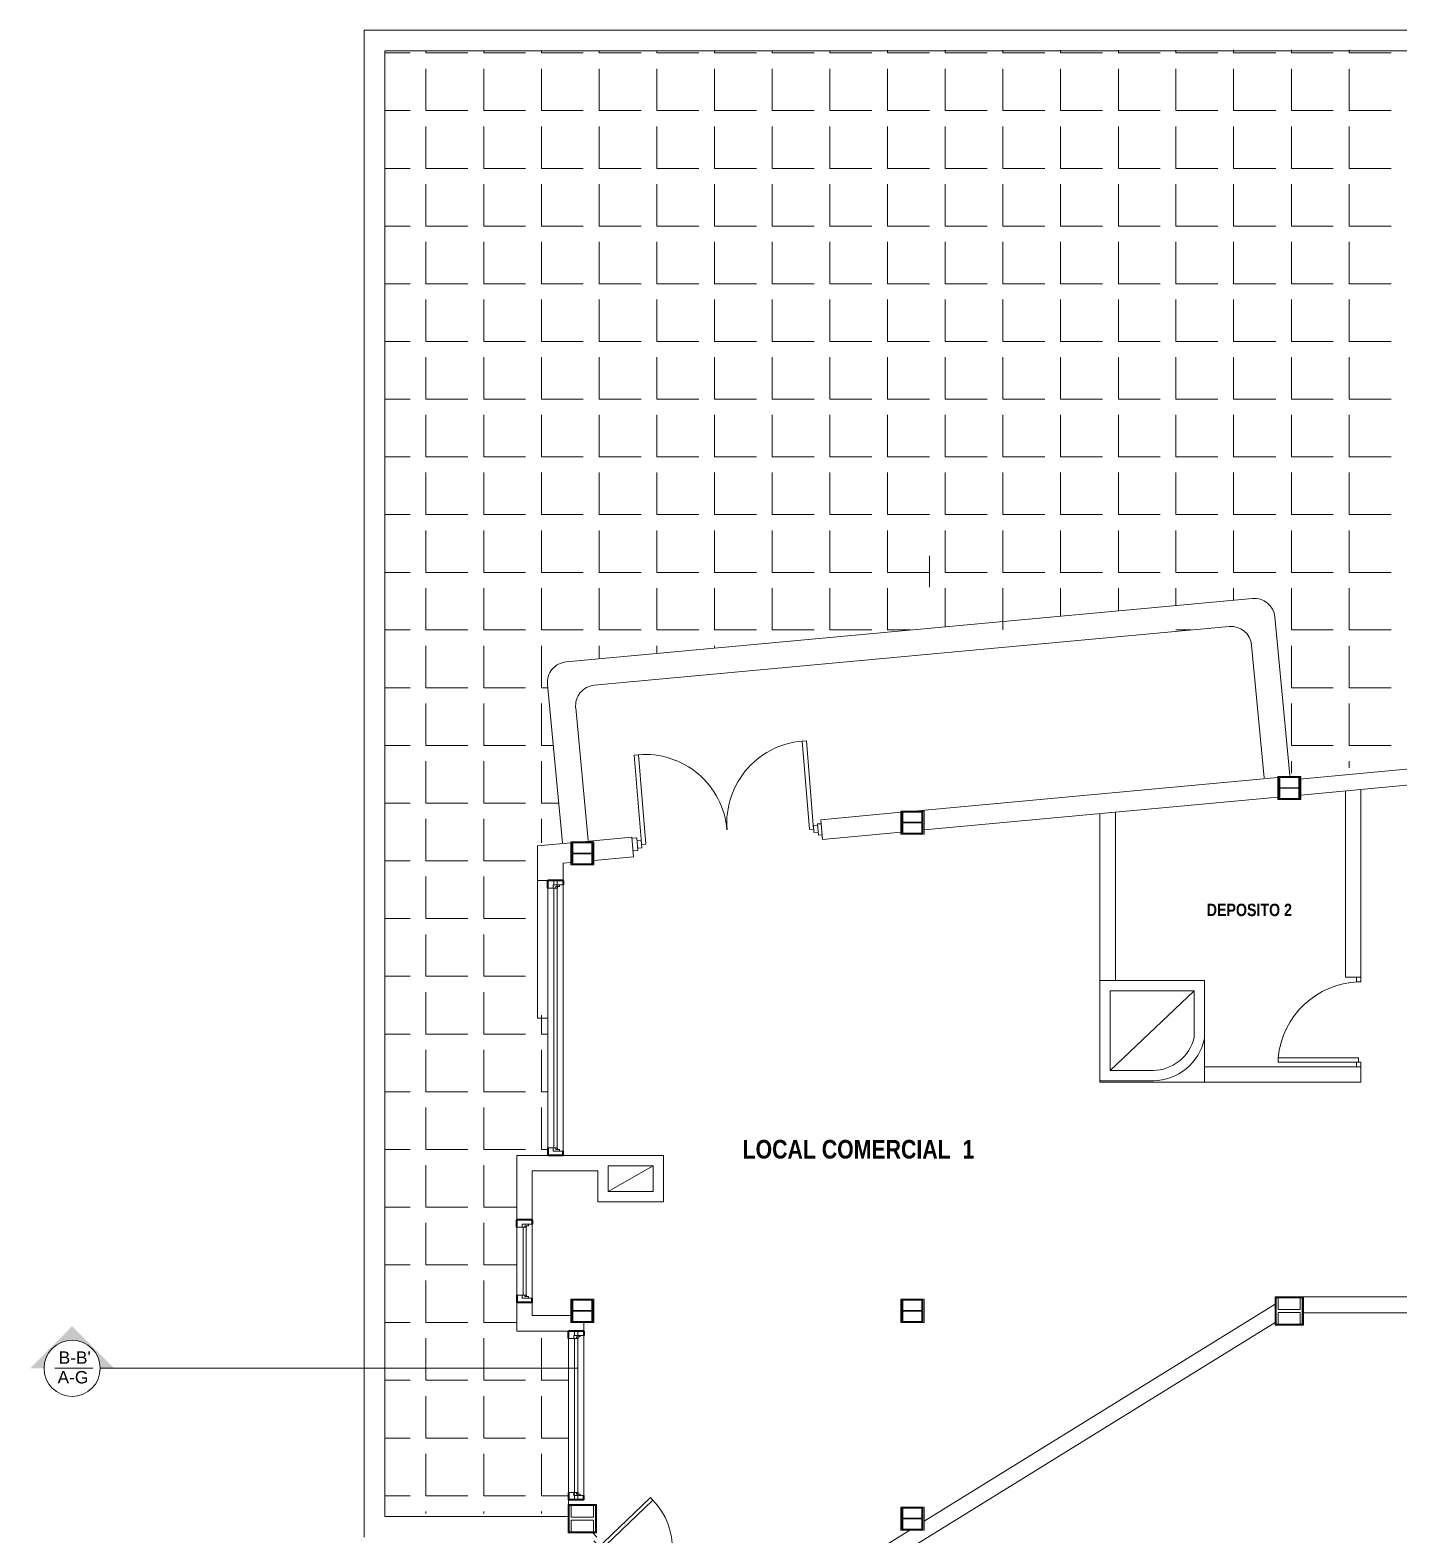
# Model space of a CAD drawing. Extents: x 1270 to 1442, y 932 to 1016.
# Drawn here: x 1270.05 to 1283.31, y 943.4 to 957.97 of the extents above; entities that cross this region are included whole.
import ezdxf

# ---------------------------------------------------------------- set-up
doc = ezdxf.new("R2010")
doc.units = 0
doc.header["$MEASUREMENT"] = 0
for name, color, linetype, lineweight in [('arquitecturapasito', 252, 'Continuous', 5), ('estructural', 201, 'Continuous', 15), ('muros', 5, 'Continuous', 40), ('pisos', 251, 'Continuous', 0), ('puertas', 34, 'Continuous', 9), ('ventanas', 4, 'Continuous', 9)]:
    doc.layers.add(name, color=color, linetype=linetype, lineweight=lineweight)
doc.styles.get("Standard").update_dxf_attribs({"font": 'arial.ttf'})

# ---------------------------------------------------------------- blocks, each defined once
blk = doc.blocks.new('pook')
at = {"layer": 'puertas'}
for p, q in [((1100.047, 1106.401), (1100.047, 1107.451)), ((1100.097, 1107.451), (1100.047, 1107.45)), ((1100.097, 1106.386), (1100.097, 1107.451)), ((1102.05, 1106.401), (1102.05, 1107.452)), ((1102.1, 1106.401), (1102.1, 1107.452)), ((1099.997, 1106.468), (1099.936, 1106.468)), ((1099.997, 1106.318), (1099.997, 1106.468)), ((1099.997, 1106.436), (1100.047, 1106.436)), ((1100.047, 1106.436), (1100.047, 1106.347)), ((1102.1, 1106.401), (1102.05, 1106.401)), ((1102.1, 1106.442), (1102.1, 1106.361)), ((1102.1, 1106.442), (1102.15, 1106.442)), ((1102.15, 1106.325), (1102.15, 1106.457)), ((1102.15, 1106.457), (1102.196, 1106.457)), ((1099.997, 1106.318), (1099.936, 1106.318)), ((1099.997, 1106.347), (1100.047, 1106.347)), ((1100.047, 1106.386), (1100.097, 1106.386)), ((1102.15, 1106.361), (1102.1, 1106.361)), ((1102.15, 1106.325), (1102.196, 1106.325))]:
    blk.add_line(p, q, dxfattribs=at)
for centre, radius, start, end in [((1100.097, 1106.475), 0.976, 0.0193, 90.0193), ((1102.052, 1106.475), 0.978, 87.208, 179.9706)]:
    blk.add_arc(centre, radius, start, end, dxfattribs=at)
blk = doc.blocks.new('buyht')
at = {"layer": 'muros', "ltscale": 0.05}
blk.add_line((0.072, 0.15), (0, 0.15), dxfattribs=at)
at = {"layer": 'muros'}
for q in [(0, 0.15), (0.042, 0)]:
    blk.add_line((0, 0), q, dxfattribs=at)
at = {"layer": 'ventanas'}
for p, q in [((0.072, 0.094), (0.072, 0.15)), ((0.042, 0.098), (0.042, 0)), ((0.042, 0.037), (0.057, 0.037)), ((0.057, 0.073), (0.072, 0.073)), ((0.057, 0.073), (0.057, 0.037)), ((0.072, 0.056), (0.057, 0.056))]:
    blk.add_line(p, q, dxfattribs=at)
blk.add_lwpolyline([(0.072, 0.056), (0.072, 0.098), (0.042, 0.098)], dxfattribs=at)
blk = doc.blocks.new('ujuj')
at = {"layer": 'pisos'}
for p, q in [((-0.399, 0.356), (-0.152, 0.356)), ((0, 0.356), (0, 0.376)), ((0, 0.356), (0.406, 0.356)), ((0.559, 0.356), (0.559, 0.377)), ((0.559, 0.356), (0.965, 0.356)), ((1.118, 0.356), (1.118, 0.377)), ((1.118, 0.356), (1.524, 0.356)), ((1.676, 0.356), (1.676, 0.378)), ((1.676, 0.356), (2.083, 0.356)), ((2.235, 0.356), (2.235, 0.379)), ((2.235, 0.356), (2.642, 0.356)), ((2.794, 0.356), (2.794, 0.379)), ((2.794, 0.356), (3.2, 0.356)), ((3.353, 0.356), (3.353, 0.38)), ((3.353, 0.356), (3.759, 0.356)), ((3.912, 0.356), (3.912, 0.38)), ((3.912, 0.356), (4.318, 0.356)), ((4.47, 0.356), (4.47, 0.381)), ((4.47, 0.356), (4.877, 0.356)), ((5.029, 0.356), (5.029, 0.381)), ((5.029, 0.356), (5.436, 0.356)), ((5.588, 0.356), (5.588, 0.382)), ((5.588, 0.356), (5.994, 0.356)), ((6.147, 0.356), (6.147, 0.382)), ((6.147, 0.356), (6.553, 0.356)), ((6.706, 0.356), (6.706, 0.383)), ((6.706, 0.356), (7.112, 0.356)), ((7.264, 0.356), (7.264, 0.383)), ((7.264, 0.356), (7.671, 0.356)), ((7.823, 0.356), (7.823, 0.384)), ((7.823, 0.356), (8.23, 0.356)), ((8.382, 0.356), (8.382, 0.384)), ((8.382, 0.356), (8.788, 0.356)), ((8.941, 0.356), (8.941, 0.385)), ((8.941, 0.356), (9.347, 0.356)), ((0, -0.203), (0, 0.203)), ((0.559, -0.203), (0.559, 0.203)), ((1.118, -0.203), (1.118, 0.203)), ((1.676, -0.203), (1.676, 0.203)), ((2.235, -0.203), (2.235, 0.203)), ((2.794, -0.203), (2.794, 0.203)), ((3.353, -0.203), (3.353, 0.203)), ((3.912, -0.203), (3.912, 0.203)), ((4.47, -0.203), (4.47, 0.203)), ((5.029, -0.203), (5.029, 0.203)), ((5.588, -0.203), (5.588, 0.203)), ((6.147, -0.203), (6.147, 0.203)), ((6.706, -0.203), (6.706, 0.203)), ((7.264, -0.203), (7.264, 0.203)), ((7.823, -0.203), (7.823, 0.203)), ((8.382, -0.203), (8.382, 0.203)), ((8.941, -0.203), (8.941, 0.203)), ((-0.399, -0.203), (-0.152, -0.203)), ((0, -0.203), (0.406, -0.203)), ((0.559, -0.203), (0.965, -0.203)), ((1.118, -0.203), (1.524, -0.203)), ((1.676, -0.203), (2.083, -0.203)), ((2.235, -0.203), (2.642, -0.203)), ((2.794, -0.203), (3.2, -0.203)), ((3.353, -0.203), (3.759, -0.203)), ((3.912, -0.203), (4.318, -0.203)), ((4.47, -0.203), (4.877, -0.203)), ((5.029, -0.203), (5.436, -0.203)), ((5.588, -0.203), (5.994, -0.203)), ((6.147, -0.203), (6.553, -0.203)), ((6.706, -0.203), (7.112, -0.203)), ((7.264, -0.203), (7.671, -0.203)), ((7.823, -0.203), (8.23, -0.203)), ((8.382, -0.203), (8.788, -0.203)), ((8.941, -0.203), (9.347, -0.203)), ((0, -0.762), (0, -0.356)), ((0.559, -0.762), (0.559, -0.356)), ((1.118, -0.762), (1.118, -0.356)), ((1.676, -0.762), (1.676, -0.356)), ((2.235, -0.762), (2.235, -0.356)), ((2.794, -0.762), (2.794, -0.356)), ((3.353, -0.762), (3.353, -0.356)), ((3.912, -0.762), (3.912, -0.356)), ((4.47, -0.762), (4.47, -0.356)), ((5.029, -0.762), (5.029, -0.356)), ((5.588, -0.762), (5.588, -0.356)), ((6.147, -0.762), (6.147, -0.356)), ((6.706, -0.762), (6.706, -0.356)), ((7.264, -0.762), (7.264, -0.356)), ((7.823, -0.762), (7.823, -0.356)), ((8.382, -0.762), (8.382, -0.356)), ((8.941, -0.762), (8.941, -0.356)), ((-0.399, -0.762), (-0.152, -0.762)), ((0, -0.762), (0.406, -0.762)), ((0.559, -0.762), (0.965, -0.762)), ((1.118, -0.762), (1.524, -0.762)), ((1.676, -0.762), (2.083, -0.762)), ((2.235, -0.762), (2.642, -0.762)), ((2.794, -0.762), (3.2, -0.762)), ((3.353, -0.762), (3.759, -0.762)), ((3.912, -0.762), (4.318, -0.762)), ((4.47, -0.762), (4.877, -0.762)), ((5.029, -0.762), (5.436, -0.762)), ((5.588, -0.762), (5.994, -0.762)), ((6.147, -0.762), (6.553, -0.762)), ((6.706, -0.762), (7.112, -0.762)), ((7.264, -0.762), (7.671, -0.762)), ((7.823, -0.762), (8.23, -0.762)), ((8.382, -0.762), (8.788, -0.762)), ((8.941, -0.762), (9.347, -0.762)), ((0, -1.321), (0, -0.914)), ((0.559, -1.321), (0.559, -0.914)), ((1.118, -1.321), (1.118, -0.914)), ((1.676, -1.321), (1.676, -0.914)), ((2.235, -1.321), (2.235, -0.914)), ((2.794, -1.321), (2.794, -0.914)), ((3.353, -1.321), (3.353, -0.914)), ((3.912, -1.321), (3.912, -0.914)), ((4.47, -1.321), (4.47, -0.914)), ((5.029, -1.321), (5.029, -0.914)), ((5.588, -1.321), (5.588, -0.914)), ((6.147, -1.321), (6.147, -0.914)), ((6.706, -1.321), (6.706, -0.914)), ((7.264, -1.321), (7.264, -0.914)), ((7.823, -1.321), (7.823, -0.914)), ((8.382, -1.321), (8.382, -0.914)), ((8.941, -1.321), (8.941, -0.914)), ((-0.399, -1.321), (-0.152, -1.321)), ((0, -1.321), (0.406, -1.321)), ((0.559, -1.321), (0.965, -1.321)), ((1.118, -1.321), (1.524, -1.321)), ((1.676, -1.321), (2.083, -1.321)), ((2.235, -1.321), (2.642, -1.321)), ((2.794, -1.321), (3.2, -1.321)), ((3.353, -1.321), (3.759, -1.321)), ((3.912, -1.321), (4.318, -1.321)), ((4.47, -1.321), (4.877, -1.321)), ((5.029, -1.321), (5.436, -1.321)), ((5.588, -1.321), (5.994, -1.321)), ((6.147, -1.321), (6.553, -1.321)), ((6.706, -1.321), (7.112, -1.321)), ((7.264, -1.321), (7.671, -1.321)), ((7.823, -1.321), (8.23, -1.321)), ((8.382, -1.321), (8.788, -1.321)), ((8.941, -1.321), (9.347, -1.321)), ((0, -1.88), (0, -1.473)), ((0.559, -1.88), (0.559, -1.473)), ((1.118, -1.88), (1.118, -1.473)), ((1.676, -1.88), (1.676, -1.473)), ((2.235, -1.88), (2.235, -1.473)), ((2.794, -1.88), (2.794, -1.473)), ((3.353, -1.88), (3.353, -1.473)), ((3.912, -1.88), (3.912, -1.473)), ((4.47, -1.88), (4.47, -1.473)), ((5.029, -1.88), (5.029, -1.473)), ((5.588, -1.88), (5.588, -1.473)), ((6.147, -1.88), (6.147, -1.473)), ((6.706, -1.88), (6.706, -1.473)), ((7.264, -1.88), (7.264, -1.473)), ((7.823, -1.88), (7.823, -1.473)), ((8.382, -1.88), (8.382, -1.473)), ((8.941, -1.88), (8.941, -1.473)), ((-0.399, -1.88), (-0.152, -1.88)), ((0, -1.88), (0.406, -1.88)), ((0.559, -1.88), (0.965, -1.88)), ((1.118, -1.88), (1.524, -1.88)), ((1.676, -1.88), (2.083, -1.88)), ((2.235, -1.88), (2.642, -1.88)), ((2.794, -1.88), (3.2, -1.88)), ((3.353, -1.88), (3.759, -1.88)), ((3.912, -1.88), (4.318, -1.88)), ((4.47, -1.88), (4.877, -1.88)), ((5.029, -1.88), (5.436, -1.88)), ((5.588, -1.88), (5.994, -1.88)), ((6.147, -1.88), (6.553, -1.88)), ((6.706, -1.88), (7.112, -1.88)), ((7.264, -1.88), (7.671, -1.88)), ((7.823, -1.88), (8.23, -1.88)), ((8.382, -1.88), (8.788, -1.88)), ((8.941, -1.88), (9.347, -1.88)), ((0, -2.438), (0, -2.032)), ((0.559, -2.438), (0.559, -2.032)), ((1.118, -2.438), (1.118, -2.032)), ((1.676, -2.438), (1.676, -2.032)), ((2.235, -2.438), (2.235, -2.032)), ((2.794, -2.438), (2.794, -2.032)), ((3.353, -2.438), (3.353, -2.032)), ((3.912, -2.438), (3.912, -2.032)), ((4.47, -2.438), (4.47, -2.032)), ((5.029, -2.438), (5.029, -2.032)), ((5.588, -2.438), (5.588, -2.032)), ((6.147, -2.438), (6.147, -2.032)), ((6.706, -2.438), (6.706, -2.032)), ((7.264, -2.438), (7.264, -2.032)), ((7.823, -2.438), (7.823, -2.032)), ((8.382, -2.438), (8.382, -2.032)), ((8.941, -2.438), (8.941, -2.032)), ((-0.399, -2.438), (-0.152, -2.438)), ((0, -2.438), (0.406, -2.438)), ((0.559, -2.438), (0.965, -2.438)), ((1.118, -2.438), (1.524, -2.438)), ((1.676, -2.438), (2.083, -2.438)), ((2.235, -2.438), (2.642, -2.438)), ((2.794, -2.438), (3.2, -2.438)), ((3.353, -2.438), (3.759, -2.438)), ((3.912, -2.438), (4.318, -2.438)), ((4.47, -2.438), (4.877, -2.438)), ((5.029, -2.438), (5.436, -2.438)), ((5.588, -2.438), (5.994, -2.438)), ((6.147, -2.438), (6.553, -2.438)), ((6.706, -2.438), (7.112, -2.438)), ((7.264, -2.438), (7.671, -2.438)), ((7.823, -2.438), (8.23, -2.438)), ((8.382, -2.438), (8.788, -2.438)), ((8.941, -2.438), (9.347, -2.438)), ((0, -2.997), (0, -2.591)), ((0.559, -2.997), (0.559, -2.591)), ((1.118, -2.997), (1.118, -2.591)), ((1.676, -2.997), (1.676, -2.591)), ((2.235, -2.997), (2.235, -2.591)), ((2.794, -2.997), (2.794, -2.591)), ((3.353, -2.997), (3.353, -2.591)), ((3.912, -2.997), (3.912, -2.591)), ((4.47, -2.997), (4.47, -2.591)), ((5.029, -2.997), (5.029, -2.591)), ((5.588, -2.997), (5.588, -2.591)), ((6.147, -2.997), (6.147, -2.591)), ((6.706, -2.997), (6.706, -2.591)), ((7.264, -2.997), (7.264, -2.591)), ((7.823, -2.997), (7.823, -2.591)), ((8.382, -2.997), (8.382, -2.591)), ((8.941, -2.997), (8.941, -2.591)), ((-0.399, -2.997), (-0.152, -2.997)), ((0, -2.997), (0.406, -2.997)), ((0.559, -2.997), (0.965, -2.997)), ((1.118, -2.997), (1.524, -2.997)), ((1.676, -2.997), (2.083, -2.997)), ((2.235, -2.997), (2.642, -2.997)), ((2.794, -2.997), (3.2, -2.997)), ((3.353, -2.997), (3.759, -2.997)), ((3.912, -2.997), (4.318, -2.997)), ((4.47, -2.997), (4.877, -2.997)), ((5.029, -2.997), (5.436, -2.997)), ((5.588, -2.997), (5.994, -2.997)), ((6.147, -2.997), (6.553, -2.997)), ((6.706, -2.997), (7.112, -2.997)), ((7.264, -2.997), (7.671, -2.997)), ((7.823, -2.997), (8.23, -2.997)), ((8.382, -2.997), (8.788, -2.997)), ((8.941, -2.997), (9.347, -2.997)), ((0, -3.556), (0, -3.15)), ((0.559, -3.556), (0.559, -3.15)), ((1.118, -3.556), (1.118, -3.15)), ((1.676, -3.556), (1.676, -3.15)), ((2.235, -3.556), (2.235, -3.15)), ((2.794, -3.556), (2.794, -3.15)), ((3.353, -3.556), (3.353, -3.15)), ((3.912, -3.556), (3.912, -3.15)), ((4.47, -3.556), (4.47, -3.15)), ((5.029, -3.556), (5.029, -3.15)), ((5.588, -3.556), (5.588, -3.15)), ((6.147, -3.556), (6.147, -3.15)), ((6.706, -3.556), (6.706, -3.15)), ((7.264, -3.556), (7.264, -3.15)), ((7.823, -3.556), (7.823, -3.15)), ((8.382, -3.556), (8.382, -3.15)), ((8.941, -3.556), (8.941, -3.15)), ((-0.399, -3.556), (-0.152, -3.556)), ((0, -3.556), (0.406, -3.556)), ((0.559, -3.556), (0.965, -3.556)), ((1.118, -3.556), (1.524, -3.556)), ((1.676, -3.556), (2.083, -3.556)), ((2.235, -3.556), (2.642, -3.556)), ((2.794, -3.556), (3.2, -3.556)), ((3.353, -3.556), (3.759, -3.556)), ((3.912, -3.556), (4.318, -3.556)), ((4.47, -3.556), (4.877, -3.556)), ((5.029, -3.556), (5.436, -3.556)), ((5.588, -3.556), (5.994, -3.556)), ((6.147, -3.556), (6.553, -3.556)), ((6.706, -3.556), (7.112, -3.556)), ((7.264, -3.556), (7.671, -3.556)), ((7.823, -3.556), (8.23, -3.556)), ((8.382, -3.556), (8.788, -3.556)), ((8.941, -3.556), (9.347, -3.556)), ((0, -4.115), (0, -3.708)), ((0.559, -4.115), (0.559, -3.708)), ((1.118, -4.115), (1.118, -3.708)), ((1.676, -4.115), (1.676, -3.708)), ((2.235, -4.115), (2.235, -3.708)), ((2.794, -4.115), (2.794, -3.708)), ((3.353, -4.115), (3.353, -3.708)), ((3.912, -4.115), (3.912, -3.708)), ((4.47, -4.115), (4.47, -3.708)), ((5.029, -4.115), (5.029, -3.708)), ((5.588, -4.115), (5.588, -3.708)), ((6.147, -4.115), (6.147, -3.708)), ((6.706, -4.115), (6.706, -3.708)), ((7.264, -4.115), (7.264, -3.708)), ((7.823, -4.115), (7.823, -3.708)), ((8.382, -4.115), (8.382, -3.708)), ((8.941, -4.115), (8.941, -3.708)), ((-0.399, -4.115), (-0.152, -4.115)), ((0, -4.115), (0.406, -4.115)), ((0.559, -4.115), (0.965, -4.115)), ((1.118, -4.115), (1.524, -4.115)), ((1.676, -4.115), (2.083, -4.115)), ((2.235, -4.115), (2.642, -4.115)), ((2.794, -4.115), (3.2, -4.115)), ((3.353, -4.115), (3.759, -4.115)), ((3.912, -4.115), (4.318, -4.115)), ((4.47, -4.115), (4.877, -4.115)), ((5.029, -4.115), (5.436, -4.115)), ((5.588, -4.115), (5.994, -4.115)), ((6.147, -4.115), (6.553, -4.115)), ((6.706, -4.115), (7.112, -4.115)), ((7.264, -4.115), (7.671, -4.115)), ((7.823, -4.115), (8.23, -4.115)), ((8.382, -4.115), (8.788, -4.115)), ((8.941, -4.115), (9.347, -4.115)), ((0, -4.674), (0, -4.267)), ((0.559, -4.674), (0.559, -4.267)), ((1.118, -4.674), (1.118, -4.267)), ((1.676, -4.674), (1.676, -4.267)), ((2.235, -4.674), (2.235, -4.267)), ((2.794, -4.674), (2.794, -4.267)), ((3.353, -4.674), (3.353, -4.267)), ((3.912, -4.674), (3.912, -4.267)), ((4.47, -4.674), (4.47, -4.267)), ((5.029, -4.674), (5.029, -4.267)), ((5.588, -4.674), (5.588, -4.267)), ((6.147, -4.674), (6.147, -4.267)), ((6.706, -4.674), (6.706, -4.267)), ((7.264, -4.674), (7.264, -4.267)), ((7.823, -4.674), (7.823, -4.267)), ((8.382, -4.674), (8.382, -4.267)), ((8.941, -4.674), (8.941, -4.267)), ((-0.399, -4.674), (-0.152, -4.674)), ((0, -4.674), (0.406, -4.674)), ((0.559, -4.674), (0.965, -4.674)), ((1.118, -4.674), (1.524, -4.674)), ((1.676, -4.674), (2.083, -4.674)), ((2.235, -4.674), (2.642, -4.674)), ((2.794, -4.674), (3.2, -4.674)), ((3.353, -4.674), (3.759, -4.674)), ((3.912, -4.674), (4.318, -4.674)), ((4.47, -4.674), (4.877, -4.674)), ((5.029, -4.674), (5.436, -4.674)), ((5.588, -4.674), (5.994, -4.674)), ((6.147, -4.674), (6.553, -4.674)), ((6.706, -4.674), (7.112, -4.674)), ((7.264, -4.674), (7.671, -4.674)), ((7.823, -4.674), (8.23, -4.674)), ((8.382, -4.674), (8.788, -4.674)), ((8.941, -4.674), (9.347, -4.674)), ((0, -5.232), (0, -4.826)), ((0.559, -5.232), (0.559, -4.826)), ((1.118, -5.232), (1.118, -4.826)), ((1.676, -5.232), (1.676, -4.826)), ((2.235, -5.232), (2.235, -4.826)), ((2.794, -5.232), (2.794, -4.826)), ((3.353, -5.232), (3.353, -4.826)), ((3.912, -5.232), (3.912, -4.826)), ((4.47, -5.232), (4.47, -4.826)), ((5.029, -5.202), (5.029, -4.826)), ((5.588, -5.232), (5.588, -4.826)), ((6.147, -5.098), (6.147, -4.826)), ((6.706, -5.046), (6.706, -4.826)), ((7.264, -4.995), (7.264, -4.826)), ((7.823, -4.943), (7.823, -4.826)), ((8.382, -5.232), (8.382, -4.826)), ((8.941, -5.232), (8.941, -4.826)), ((-0.399, -5.232), (-0.152, -5.232)), ((0, -5.232), (0.406, -5.232)), ((0.559, -5.232), (0.965, -5.232)), ((1.118, -5.232), (1.524, -5.232)), ((1.676, -5.232), (2.083, -5.232)), ((2.235, -5.232), (2.642, -5.232)), ((2.794, -5.232), (3.2, -5.232)), ((3.353, -5.232), (3.759, -5.232)), ((3.912, -5.232), (4.318, -5.232)), ((4.47, -5.232), (4.696, -5.232)), ((7.264, -5.232), (7.41, -5.232)), ((8.382, -5.232), (8.788, -5.232)), ((8.941, -5.232), (9.347, -5.232)), ((0, -5.791), (0, -5.385)), ((0.559, -5.791), (0.559, -5.385)), ((1.118, -5.791), (1.118, -5.385)), ((1.676, -5.512), (1.676, -5.385)), ((2.235, -5.46), (2.235, -5.385)), ((2.794, -5.408), (2.794, -5.385)), ((8.382, -5.791), (8.382, -5.385)), ((8.941, -5.791), (8.941, -5.385)), ((-0.399, -5.791), (-0.152, -5.791)), ((0, -5.791), (0.406, -5.791)), ((0.559, -5.791), (0.965, -5.791)), ((1.118, -5.791), (1.179, -5.791)), ((8.382, -5.791), (8.788, -5.791)), ((8.941, -5.791), (9.347, -5.791)), ((0, -6.35), (0, -5.944)), ((0.559, -6.35), (0.559, -5.944)), ((1.118, -6.35), (1.118, -5.944)), ((8.382, -6.35), (8.382, -5.944)), ((8.941, -6.35), (8.941, -5.944)), ((-0.399, -6.35), (-0.152, -6.35)), ((0, -6.35), (0.406, -6.35)), ((0.559, -6.35), (0.965, -6.35)), ((1.118, -6.35), (1.232, -6.35)), ((8.382, -6.35), (8.788, -6.35)), ((8.941, -6.35), (9.347, -6.35)), ((0, -6.909), (0, -6.502)), ((0.559, -6.909), (0.559, -6.502)), ((1.118, -6.909), (1.118, -6.502)), ((8.382, -6.618), (8.382, -6.502)), ((8.941, -6.566), (8.941, -6.502)), ((-0.399, -6.909), (-0.152, -6.909)), ((0, -6.909), (0.406, -6.909)), ((0.559, -6.909), (0.965, -6.909)), ((1.118, -6.909), (1.285, -6.909)), ((0, -7.468), (0, -7.061)), ((0.559, -7.468), (0.559, -7.061)), ((1.118, -7.292), (1.118, -7.061)), ((-0.399, -7.468), (-0.152, -7.468)), ((0, -7.468), (0.406, -7.468)), ((0.559, -7.468), (0.965, -7.468)), ((0, -8.026), (0, -7.62)), ((0.559, -8.026), (0.559, -7.62)), ((-0.399, -8.026), (-0.152, -8.026)), ((0, -8.026), (0.406, -8.026)), ((0.559, -8.026), (0.965, -8.026)), ((0, -8.585), (0, -8.179)), ((0.559, -8.585), (0.559, -8.179)), ((-0.399, -8.585), (-0.152, -8.585)), ((0, -8.585), (0.406, -8.585)), ((0.559, -8.585), (0.965, -8.585)), ((0, -9.144), (0, -8.738)), ((0.559, -9.144), (0.559, -8.738)), ((1.118, -9.144), (1.118, -8.962)), ((-0.399, -9.144), (-0.152, -9.144)), ((0, -9.144), (0.406, -9.144)), ((0.559, -9.144), (0.965, -9.144)), ((1.118, -9.144), (1.179, -9.144)), ((0, -9.703), (0, -9.296)), ((0.559, -9.703), (0.559, -9.296)), ((1.118, -9.703), (1.118, -9.296)), ((-0.399, -9.703), (-0.152, -9.703)), ((0, -9.703), (0.406, -9.703)), ((0.559, -9.703), (0.965, -9.703)), ((1.118, -9.703), (1.179, -9.703)), ((0, -10.262), (0, -9.855)), ((0.559, -10.262), (0.559, -9.855)), ((1.118, -10.262), (1.118, -9.855)), ((-0.399, -10.262), (-0.152, -10.262)), ((0, -10.262), (0.406, -10.262)), ((0.559, -10.262), (0.965, -10.262)), ((1.118, -10.262), (1.179, -10.262)), ((0, -10.82), (0, -10.414)), ((0.559, -10.82), (0.559, -10.414)), ((-0.399, -10.82), (-0.152, -10.82)), ((0, -10.82), (0.406, -10.82)), ((0.559, -10.82), (0.879, -10.82)), ((0, -11.379), (0, -10.973)), ((0.559, -11.379), (0.559, -10.973)), ((-0.399, -11.379), (-0.152, -11.379)), ((0, -11.379), (0.406, -11.379)), ((0.559, -11.379), (0.879, -11.379)), ((0, -11.938), (0, -11.532)), ((0.559, -11.938), (0.559, -11.532)), ((-0.399, -11.938), (-0.152, -11.938)), ((0, -11.938), (0.406, -11.938)), ((0.559, -11.938), (0.879, -11.938)), ((0, -12.497), (0, -12.09)), ((0.559, -12.497), (0.559, -12.09)), ((1.118, -12.497), (1.118, -12.09)), ((-0.399, -12.497), (-0.152, -12.497)), ((0, -12.497), (0.406, -12.497)), ((0.559, -12.497), (0.965, -12.497)), ((1.118, -12.497), (1.377, -12.497)), ((0, -13.056), (0, -12.649)), ((0.559, -13.056), (0.559, -12.649)), ((1.118, -13.056), (1.118, -12.649)), ((-0.399, -13.056), (-0.152, -13.056)), ((0, -13.056), (0.406, -13.056)), ((0.559, -13.056), (0.965, -13.056)), ((1.118, -13.056), (1.375, -13.056)), ((0, -13.614), (0, -13.208)), ((0.559, -13.614), (0.559, -13.208)), ((1.118, -13.614), (1.118, -13.208)), ((-0.399, -13.614), (-0.152, -13.614)), ((0, -13.614), (0.406, -13.614)), ((0.559, -13.614), (0.965, -13.614)), ((1.118, -13.614), (1.373, -13.614)), ((0, -13.788), (0, -13.767)), ((0.559, -13.788), (0.559, -13.767)), ((1.118, -13.788), (1.118, -13.767))]:
    blk.add_line(p, q, dxfattribs=at)
blk = doc.blocks.new('columna25')
at = {"layer": 'estructural'}
for p, q in [((-0.254, 0.2529), (0, 0.2529)), ((-0.254, 0.2331), (-0.254, 0.2529)), ((-0.142, 0.2331), (-0.254, 0.2331)), ((-0.142, 0.2331), (-0.142, 0.0198)), ((0, 0.2331), (-0.112, 0.2331)), ((-0.112, 0.2331), (-0.112, 0.0198)), ((0, 0.2529), (0, 0.2331)), ((-0.254, 0), (-0.254, 0.0198)), ((-0.254, 0.0198), (-0.142, 0.0198)), ((0, 0), (-0.254, 0)), ((-0.112, 0.0198), (0, 0.0198)), ((0, 0.0198), (0, 0))]:
    blk.add_line(p, q, dxfattribs=at)
blk = doc.blocks.new('iiiiiiiiiiiii')
at = {"layer": 'estructural'}
for p, q in [((0.0101, 0.105), (0.0101, 0.204)), ((0.19299, 0.204), (0.19299, 0.105)), ((0.0101, 0.105), (0.19299, 0.105)), ((0.0101, 0), (0.0101, 0.099)), ((0.0101, 0.099), (0.19299, 0.099)), ((0.19299, 0.099), (0.19299, 0))]:
    blk.add_line(p, q, dxfattribs=at)
blk.add_lwpolyline([(0, 0.204), (0.204, 0.204), (0.204, 0), (0, 0)], close=True, dxfattribs=at)
blk = doc.blocks.new('jhuji')
at = {"layer": 'estructural'}
for p, q in [((-0.204, 0), (-0.204, -0.204)), ((-0.204, 0), (-0.1939, 0)), ((-0.1939, -0.099), (-0.1939, 0)), ((-0.01101, 0), (-0.01101, -0.099)), ((-0.01101, 0), (0, 0)), ((0, 0), (0, -0.204)), ((-0.1939, -0.099), (-0.01101, -0.099)), ((-0.1939, -0.204), (-0.1939, -0.105)), ((-0.1939, -0.105), (-0.01101, -0.105)), ((-0.01101, -0.105), (-0.01101, -0.204)), ((-0.204, -0.204), (-0.1939, -0.204)), ((-0.01101, -0.204), (0, -0.204))]:
    blk.add_line(p, q, dxfattribs=at)
blk = doc.blocks.new('PUERTA2')
for p, q in [((-0.1, 0.925), (-0.05, 0.925)), ((-0.1, 0.025), (-0.1, 0.925)), ((-0.05, 0.925), (-0.05, 0.025)), ((-0.05, 0.025), (-0.05, 0.925)), ((-1, 0.05), (-0.95, 0.05)), ((-1, 0), (-1, 0.05)), ((-0.95, 0), (-1, 0)), ((-0.95, 0.05), (-0.95, 0.025)), ((-0.95, 0.025), (-0.95, 0)), ((-0.05, 0.025), (-0.1, 0.025)), ((-0.05, 0.05), (0, 0.05)), ((-0.05, 0), (-0.05, 0.05)), ((0, 0), (-0.05, 0)), ((0, 0.05), (0, 0.025)), ((0, 0.025), (0, 0))]:
    blk.add_line(p, q)
blk.add_arc((-0.011, -0.011), 0.94, 95.4546, 177.8185)

msp = doc.modelspace()

# ---------------------------------------------------------------- hatches: boundary and pattern name
at = {"layer": 'arquitecturapasito', "ltscale": 6}
msp.add_hatch(color=252, dxfattribs=at).paths.add_polyline_path([(1270.184, 945.011), (1270.048, 945.011), (1270.455, 945.419), (1270.863, 945.011), (1270.727, 945.011, 1)])

# ---------------------------------------------------------------- linework, layer by layer
at = {"layer": 'arquitecturapasito', "color": 252}
for p, q in [((1303.965, 957.969), (1273.284, 957.969)), ((1273.284, 943.377), (1273.284, 957.969)), ((1303.765, 957.769), (1273.484, 957.769)), ((1273.484, 943.577), (1273.484, 957.769)), ((1275.24, 951.851), (1281.887, 952.466)), ((1275.24, 951.851), (1281.887, 952.466)), ((1275.512, 951.625), (1281.661, 952.194)), ((1275.512, 951.625), (1281.661, 952.194)), ((1282.249, 950.752), (1282.104, 952.286)), ((1282.249, 950.752), (1282.104, 952.286)), ((1282, 950.728), (1281.879, 952.014)), ((1282, 950.728), (1281.879, 952.014)), ((1275.204, 950.099), (1275.059, 951.633)), ((1275.204, 950.099), (1275.059, 951.633)), ((1275.453, 950.122), (1275.332, 951.407)), ((1275.453, 950.122), (1275.332, 951.407)), ((1278.612, 950.407), (1282.133, 950.733)), ((1282.153, 950.633), (1282.153, 950.732)), ((1282.153, 950.633), (1282.153, 950.732)), ((1282.336, 950.732), (1282.336, 950.633)), ((1282.336, 950.732), (1282.336, 950.633)), ((1282.347, 950.732), (1282.347, 950.528)), ((1282.347, 950.732), (1282.347, 950.528)), ((1282.153, 950.633), (1282.336, 950.633)), ((1282.153, 950.633), (1282.336, 950.633)), ((1282.153, 950.528), (1282.153, 950.627)), ((1282.153, 950.627), (1282.336, 950.627)), ((1282.153, 950.528), (1282.153, 950.627)), ((1282.153, 950.627), (1282.336, 950.627)), ((1282.336, 950.627), (1282.336, 950.528)), ((1282.336, 950.627), (1282.336, 950.528)), ((1282.787, 948.797), (1282.787, 950.602)), ((1282.937, 948.797), (1282.937, 950.616)), ((1277.705, 950.323), (1278.482, 950.395)), ((1277.705, 950.323), (1277.723, 950.133)), ((1278.502, 950.298), (1278.502, 950.397)), ((1278.502, 950.298), (1278.685, 950.298)), ((1278.502, 950.193), (1278.502, 950.292)), ((1278.502, 950.292), (1278.685, 950.292)), ((1278.685, 950.397), (1278.685, 950.298)), ((1278.685, 950.292), (1278.685, 950.193)), ((1280.41, 948.765), (1280.41, 950.382)), ((1280.56, 948.765), (1280.56, 950.396)), ((1275.395, 950.109), (1275.875, 950.154)), ((1275.875, 950.154), (1275.892, 949.964)), ((1274.962, 950.069), (1275.284, 950.099)), ((1275.304, 950), (1275.304, 950.099)), ((1275.304, 950), (1275.304, 950.099)), ((1275.304, 950), (1275.487, 950)), ((1275.304, 950), (1275.487, 950)), ((1275.487, 950.099), (1275.487, 950)), ((1275.487, 950.099), (1275.487, 950)), ((1275.498, 950.099), (1275.498, 949.895)), ((1275.498, 950.099), (1275.498, 949.895)), ((1275.498, 950.099), (1275.498, 949.895)), ((1275.498, 950.099), (1275.498, 949.895)), ((1275.498, 950.099), (1275.498, 949.895)), ((1275.304, 949.895), (1275.304, 949.994)), ((1275.304, 949.994), (1275.487, 949.994)), ((1275.304, 949.895), (1275.304, 949.994)), ((1275.304, 949.994), (1275.487, 949.994)), ((1275.487, 949.994), (1275.487, 949.895)), ((1275.487, 949.994), (1275.487, 949.895)), ((1275.212, 949.733), (1274.962, 949.733)), ((1275.062, 947.145), (1275.062, 949.733)), ((1275.212, 949.733), (1275.212, 947.115)), ((1280.41, 948.765), (1280.41, 947.781)), ((1280.41, 948.765), (1281.422, 948.765)), ((1280.41, 948.765), (1280.41, 947.795)), ((1280.41, 948.765), (1281.422, 948.765)), ((1280.41, 948.765), (1280.41, 947.795)), ((1281.422, 948.765), (1281.422, 947.781)), ((1281.422, 948.765), (1281.422, 948.201)), ((1282.937, 948.797), (1282.787, 948.797)), ((1280.51, 948.665), (1280.51, 947.895)), ((1280.51, 948.665), (1281.322, 948.665)), ((1280.51, 947.895), (1281.322, 948.665)), ((1281.322, 948.665), (1281.322, 948.213)), ((1274.962, 948.403), (1275.062, 948.403)), ((1280.929, 947.895), (1280.51, 947.895)), ((1281.422, 947.931), (1282.937, 947.931)), ((1282.937, 947.931), (1282.937, 947.781)), ((1280.929, 947.795), (1280.41, 947.795)), ((1281.422, 947.781), (1280.41, 947.781)), ((1281.422, 947.781), (1282.937, 947.781)), ((1274.762, 947.073), (1274.762, 946.449)), ((1274.762, 947.073), (1276.182, 947.073)), ((1275.546, 947.073), (1276.182, 947.073)), ((1275.646, 946.973), (1276.082, 946.973)), ((1275.646, 946.973), (1275.646, 946.722)), ((1275.646, 946.722), (1276.082, 946.973)), ((1276.082, 946.973), (1276.082, 946.722)), ((1276.182, 947.073), (1276.182, 946.622)), ((1276.182, 947.073), (1276.182, 946.622)), ((1274.912, 946.923), (1274.912, 946.449)), ((1275.546, 946.923), (1274.912, 946.923)), ((1275.546, 946.923), (1275.546, 946.622)), ((1275.646, 946.722), (1276.082, 946.722)), ((1275.546, 946.622), (1276.182, 946.622)), ((1274.762, 946.449), (1274.912, 946.449)), ((1274.762, 946.449), (1274.762, 945.649)), ((1274.912, 946.449), (1274.912, 945.649)), ((1274.762, 945.649), (1274.762, 945.372)), ((1274.762, 945.649), (1274.912, 945.649)), ((1274.912, 945.649), (1274.912, 945.522)), ((1275.304, 945.571), (1275.304, 945.67)), ((1275.304, 945.571), (1275.304, 945.67)), ((1275.487, 945.67), (1275.487, 945.571)), ((1275.487, 945.67), (1275.487, 945.571)), ((1275.498, 945.67), (1275.498, 945.466)), ((1275.498, 945.67), (1275.498, 945.466)), ((1275.498, 945.67), (1275.498, 945.466)), ((1275.498, 945.67), (1275.498, 945.466)), ((1278.706, 943.53), (1282.108, 945.632)), ((1282.381, 945.703), (1284.121, 945.703)), ((1275.284, 945.522), (1274.912, 945.522)), ((1275.304, 945.571), (1275.487, 945.571)), ((1275.304, 945.571), (1275.487, 945.571)), ((1275.304, 945.466), (1275.304, 945.565)), ((1275.304, 945.565), (1275.487, 945.565)), ((1275.304, 945.466), (1275.304, 945.565)), ((1275.304, 945.565), (1275.487, 945.565)), ((1275.487, 945.565), (1275.487, 945.466)), ((1275.487, 945.565), (1275.487, 945.466)), ((1282.381, 945.548), (1285.709, 945.548)), ((1274.762, 945.372), (1275.262, 945.372)), ((1275.262, 945.372), (1275.412, 945.372)), ((1275.262, 945.372), (1275.262, 943.809)), ((1275.412, 945.372), (1275.412, 945.456)), ((1275.412, 943.779), (1275.412, 945.372)), ((1275.487, 945.466), (1275.498, 945.466)), ((1275.487, 945.466), (1275.498, 945.466)), ((1275.487, 945.466), (1275.498, 945.466)), ((1276.727, 942.13), (1282.108, 945.456)), ((1275.262, 943.737), (1275.262, 943.693)), ((1275.412, 943.779), (1275.412, 943.737)), ((1275.259, 943.577), (1273.484, 943.577)), ((1276.635, 942.242), (1278.567, 943.444)), ((1275.495, 943.42), (1275.537, 943.377))]:
    msp.add_line(p, q, dxfattribs=at)
at = {"layer": 'arquitecturapasito', "color": 252, "ltscale": 0.05}
for p, q in [((1285.719, 951.029), (1282.342, 950.717)), ((1285.733, 950.875), (1282.357, 950.562)), ((1282.133, 950.541), (1278.706, 950.224)), ((1278.482, 950.204), (1277.723, 950.133)), ((1274.962, 950.069), (1274.962, 948.403)), ((1275.284, 949.908), (1275.212, 949.901)), ((1275.212, 949.901), (1275.212, 949.733)), ((1275.892, 949.964), (1275.508, 949.928)), ((1275.212, 947.115), (1275.212, 947.073))]:
    msp.add_line(p, q, dxfattribs=at)
at = {"layer": 'arquitecturapasito', "color": 252, "ltscale": 0.025}
for p, q in [((1275.122, 949.733), (1275.122, 949.691)), ((1275.152, 949.733), (1275.152, 949.676)), ((1275.122, 949.661), (1275.122, 947.145)), ((1275.152, 949.661), (1275.152, 947.145)), ((1275.322, 945.372), (1275.322, 945.33)), ((1275.352, 945.315), (1275.352, 945.372)), ((1275.322, 945.3), (1275.322, 943.737)), ((1275.352, 943.737), (1275.352, 945.3))]:
    msp.add_line(p, q, dxfattribs=at)
at = {"layer": 'arquitecturapasito', "color": 252, "linetype": 'Continuous', "ltscale": 0.025}
for p, q in [((1274.822, 946.377), (1274.822, 945.721)), ((1274.852, 946.377), (1274.852, 945.721))]:
    msp.add_line(p, q, dxfattribs=at)
at = {"layer": 'arquitecturapasito', "color": 252, "ltscale": 6}
msp.add_line((1275.351, 945.011), (1270.727, 945.011), dxfattribs=at)
at = {"layer": 'arquitecturapasito', "color": 252}
for points in [[(1278.759, 952.574), (1278.76, 952.879)], [(1282.153, 950.528), (1282.143, 950.528), (1282.143, 950.732), (1282.153, 950.732)], [(1282.336, 950.732), (1282.347, 950.732), (1282.347, 950.528), (1282.336, 950.528)], [(1278.502, 950.193), (1278.492, 950.193), (1278.492, 950.397), (1278.502, 950.397)], [(1278.685, 950.397), (1278.696, 950.397), (1278.696, 950.193), (1278.685, 950.193)], [(1275.304, 949.895), (1275.294, 949.895), (1275.294, 950.099), (1275.304, 950.099)], [(1275.487, 950.099), (1275.498, 950.099), (1275.498, 949.895), (1275.487, 949.895)], [(1275.304, 945.466), (1275.294, 945.466), (1275.294, 945.67), (1275.304, 945.67)], [(1275.304, 945.466), (1275.294, 945.466), (1275.294, 945.67), (1275.304, 945.67)], [(1275.487, 945.67), (1275.498, 945.67), (1275.498, 945.466), (1275.487, 945.466)], [(1275.487, 945.67), (1275.498, 945.67), (1275.498, 945.466), (1275.487, 945.466)], [(1278.502, 945.466), (1278.492, 945.466), (1278.492, 945.67), (1278.502, 945.67)], [(1278.502, 945.466), (1278.492, 945.466), (1278.492, 945.67), (1278.502, 945.67)], [(1278.685, 945.67), (1278.696, 945.67), (1278.696, 945.466), (1278.685, 945.466)], [(1278.685, 945.67), (1278.696, 945.67), (1278.696, 945.466), (1278.685, 945.466)], [(1282.37, 945.44), (1282.117, 945.44), (1282.117, 945.694), (1282.37, 945.694), (1282.37, 945.44)], [(1282.117, 945.44), (1282.117, 945.693), (1282.371, 945.693), (1282.371, 945.44), (1282.117, 945.44)], [(1275.27, 943.683), (1275.523, 943.683), (1275.523, 943.429), (1275.27, 943.429), (1275.27, 943.683)], [(1275.27, 943.683), (1275.523, 943.683), (1275.523, 943.429), (1275.27, 943.429), (1275.27, 943.683)], [(1275.503, 943.683), (1275.523, 943.683), (1275.523, 943.429), (1275.503, 943.429)], [(1275.503, 943.683), (1275.523, 943.683), (1275.523, 943.429), (1275.503, 943.429)]]:
    msp.add_lwpolyline(points, dxfattribs=at)
for points in [[(1282.133, 950.742), (1282.357, 950.742), (1282.357, 950.518), (1282.133, 950.518)], [(1278.482, 950.407), (1278.706, 950.407), (1278.706, 950.183), (1278.482, 950.183)], [(1275.284, 950.109), (1275.508, 950.109), (1275.508, 949.885), (1275.284, 949.885)], [(1275.284, 945.68), (1275.508, 945.68), (1275.508, 945.456), (1275.284, 945.456)], [(1278.482, 945.68), (1278.706, 945.68), (1278.706, 945.456), (1278.482, 945.456)], [(1278.492, 945.67), (1278.696, 945.67), (1278.696, 945.466), (1278.492, 945.466)], [(1282.38, 945.43), (1282.107, 945.43), (1282.107, 945.704), (1282.38, 945.704)], [(1282.107, 945.43), (1282.107, 945.703), (1282.381, 945.703), (1282.381, 945.43)], [(1275.26, 943.693), (1275.533, 943.693), (1275.533, 943.419), (1275.26, 943.419)], [(1275.26, 943.693), (1275.533, 943.693), (1275.533, 943.419), (1275.26, 943.419)], [(1278.482, 943.668), (1278.706, 943.668), (1278.706, 943.444), (1278.482, 943.444)], [(1278.492, 943.658), (1278.696, 943.658), (1278.696, 943.454), (1278.492, 943.454)]]:
    msp.add_lwpolyline(points, close=True, dxfattribs=at)
at = {"layer": 'arquitecturapasito', "color": 252, "ltscale": 6}
msp.add_lwpolyline([(1270.287, 945.011), (1270.654, 945.011)], dxfattribs=at)
msp.add_circle((1270.455, 945.011), 0.272, dxfattribs=at)
at = {"layer": 'arquitecturapasito', "color": 252}
for centre, start, end in [((1281.905, 952.267), 5.3969, 95.2857), ((1281.905, 952.267), 5.3969, 95.2857), ((1281.68, 951.995), 5.3969, 95.2857), ((1281.68, 951.995), 5.3969, 95.2857), ((1275.258, 951.652), 95.2857, 185.3969), ((1275.258, 951.652), 95.2857, 185.3969), ((1275.531, 951.426), 95.2857, 185.3969), ((1275.531, 951.426), 95.2857, 185.3969)]:
    msp.add_arc(centre, 0.2, start, end, dxfattribs=at)
at = {"layer": 'arquitecturapasito', "color": 252, "linetype": 'Continuous', "ltscale": 0.03}
for radius, end in [(0.415, 346.4468), (0.515, 348.1752)]:
    msp.add_arc((1280.918, 948.31), radius, 270.5263, end, dxfattribs=at)

# ---------------------------------------------------------------- block references
at = {"layer": 'arquitecturapasito', "color": 252}
for name, p in [('ujuj', (1273.882, 957.392)), ('iiiiiiiiiiiii', (1282.143, 950.528)), ('iiiiiiiiiiiii', (1278.492, 950.193)), ('iiiiiiiiiiiii', (1275.294, 949.895)), ('iiiiiiiiiiiii', (1275.294, 945.466)), ('jhuji', (1278.696, 945.67)), ('jhuji', (1278.696, 945.67)), ('jhuji', (1278.696, 945.67)), ('jhuji', (1278.696, 943.658)), ('jhuji', (1278.696, 943.658))]:
    msp.add_blockref(name, p, dxfattribs=at)
for name, p, xscale, yscale, zscale, rotation in [('pook', (455.806, -22.531), 0.8154523602407362, 0.8154523602407362, 0.8154523602407362, 4.695914217748759), ('PUERTA2', (1282.937, 947.931), -0.8664553772941872, 0.8664553772941872, 0.8664553772941845, 90.00000000009025), ('pook', (188.955, 961.871), 0.6965340174613168, 0.6965340174613168, 0.6965340174613168, 313.8533966720003)]:
    msp.add_blockref(name, p, dxfattribs=dict(at, xscale=xscale, yscale=yscale, zscale=zscale, rotation=rotation))
at = {"layer": 'arquitecturapasito', "color": 252, "xscale": -1, "rotation": 90}
for p in [(1275.212, 949.733), (1274.912, 946.449), (1275.412, 945.372)]:
    msp.add_blockref('buyht', p, dxfattribs=at)
at = {"layer": 'arquitecturapasito', "color": 252}
for name, p, rotation in [('buyht', (1275.212, 947.073), 90), ('buyht', (1274.912, 945.649), 90), ('columna25', (1282.117, 945.44), 270), ('columna25', (1282.117, 945.44), 270), ('buyht', (1275.412, 943.737), 90), ('columna25', (1275.27, 943.429), 270), ('columna25', (1275.27, 943.429), 270)]:
    msp.add_blockref(name, p, dxfattribs=dict(at, rotation=rotation))

# ---------------------------------------------------------------- texts
at = {"layer": 'arquitecturapasito', "color": 252, "char_height": 0.12, "attachment_point": 5}
for s, insert, width in [('{\\fArial Narrow|b1|i0|c0|p34;DEPOSITO 2}', (1281.857, 949.449), 1.61548), ("B-B'", (1270.48, 945.115), 20.73043), ('A-G', (1270.463, 944.924), 20.73043)]:
    msp.add_mtext(s, dxfattribs=dict(at, insert=insert, width=width))
at = {"layer": 'arquitecturapasito', "color": 1, "insert": (1278.071, 947.131), "char_height": 0.12, "width": 2.70952, "attachment_point": 5}
msp.add_mtext('{\\fArial Narrow|b1|i0|c0|p34;\\H1.5x;LOCAL COMERCIAL  1\\H0.66667x; }', dxfattribs=at)

doc.saveas('drawing.dxf')
